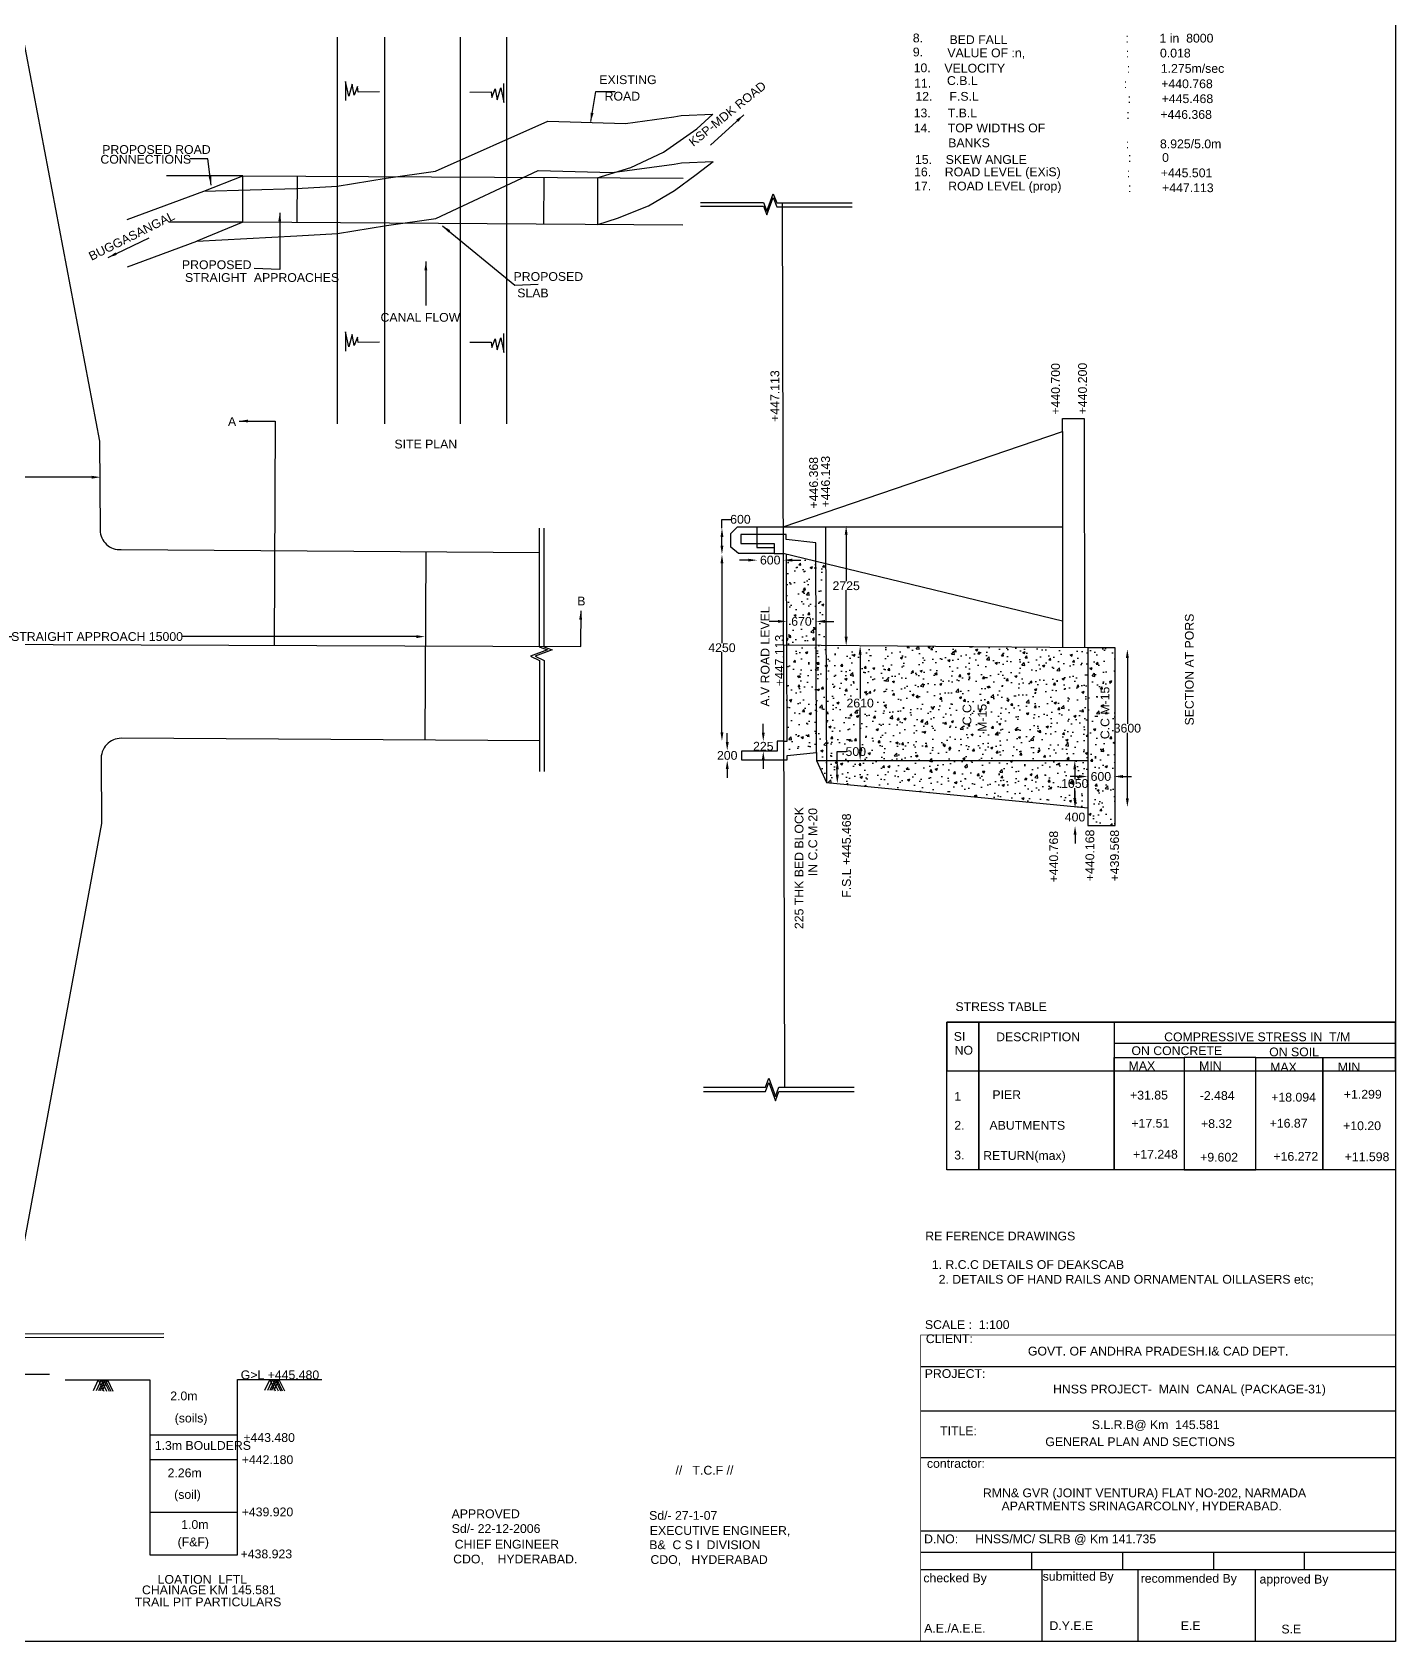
# Model space of a CAD drawing. Header units: inches. Extents: x -141464 to -54156, y -199535 to -140130.
# Drawn here: x -85198 to -54156, y -199535 to -162887 of the extents above; entities that cross this region are included whole.
import ezdxf

# ---------------------------------------------------------------- set-up
doc = ezdxf.new("R2010")
doc.units = ezdxf.units.IN
doc.header["$MEASUREMENT"] = 0
doc.styles.get("Standard").update_dxf_attribs({"font": 'arial.ttf'})
doc.dimstyles.new('ST100', dxfattribs={"dimtxt": 200, "dimasz": 200, "dimexe": 0, "dimexo": 300, "dimgap": 0.09, "dimtad": 0, "dimtih": 1, "dimtoh": 1, "dimdec": 0, "dimzin": 0, "dimdsep": 46, "dimtxsty": 'Standard', "dimcen": 0, "dimse1": 1, "dimse2": 1, "dimadec": 0, "dimazin": 0, "dimtfac": 1, "dimtdec": 0, "dimtofl": 0, "dimtmove": 0, "dimatfit": 3, "dimfxl": 2000, "dimtolj": 1, "dimtzin": 0, "dimarcsym": 0})

# ---------------------------------------------------------------- blocks, each defined once
blk = doc.blocks.new('*D75')
at = {"color": 0, "lineweight": -2, "transparency": 16777216}
for p, q in [((-88442, -173019), (-86440, -173019)), ((-83842, -173019), (-85843, -173019))]:
    blk.add_line(p, q, dxfattribs=at)
at = {"color": 0, "transparency": 16777216}
for points in [[(-88442, -172986), (-88442, -173052), (-88642, -173019)], [(-83842, -172986), (-83842, -173052), (-83642, -173019)]]:
    blk.add_solid(points, dxfattribs=at)
at = {"layer": 'Defpoints', "color": 0, "transparency": 16777216}
for p in [(-88642, -172983), (-83642, -172983), (-83642, -173019)]:
    blk.add_point(p, dxfattribs=at)
at = {"color": 0, "transparency": 16777216, "insert": (-86142, -173019), "char_height": 200, "attachment_point": 5}
blk.add_mtext('\\A1;5000', dxfattribs=at)
blk = doc.blocks.new('*D77')
at = {"color": 0, "lineweight": -2, "transparency": 16777216}
for p, q in [((-90988, -176648), (-85664, -176648)), ((-76454, -176648), (-81777, -176648))]:
    blk.add_line(p, q, dxfattribs=at)
at = {"color": 0, "transparency": 16777216}
for points in [[(-90988, -176615), (-90988, -176682), (-91188, -176648)], [(-76454, -176615), (-76454, -176682), (-76254, -176648)]]:
    blk.add_solid(points, dxfattribs=at)
at = {"layer": 'Defpoints', "color": 0, "transparency": 16777216}
for p in [(-91188, -176621), (-76254, -176621), (-76254, -176648)]:
    blk.add_point(p, dxfattribs=at)
at = {"color": 0, "transparency": 16777216, "insert": (-83721, -176648), "char_height": 200, "attachment_point": 5}
blk.add_mtext('\\A1;STRAIGHT APPROACH 15000', dxfattribs=at)
blk = doc.blocks.new('*D95')
at = {"color": 0, "lineweight": -2, "transparency": 16777216}
for p, q in [((-69376, -179046), (-69376, -178846)), ((-69376, -179662), (-69376, -179862))]:
    blk.add_line(p, q, dxfattribs=at)
at = {"color": 0, "transparency": 16777216}
for points in [[(-69409, -179046), (-69342, -179046), (-69376, -179246)], [(-69409, -179662), (-69342, -179662), (-69376, -179462)]]:
    blk.add_solid(points, dxfattribs=at)
at = {"layer": 'Defpoints', "color": 0, "transparency": 16777216}
for p in [(-69376, -179246), (-69374, -179246), (-69374, -179462)]:
    blk.add_point(p, dxfattribs=at)
at = {"color": 0, "transparency": 16777216, "insert": (-69376, -179354), "char_height": 200, "attachment_point": 5}
blk.add_mtext('\\A1;200', dxfattribs=at)
blk = doc.blocks.new('*D96')
at = {"color": 0, "lineweight": -2, "transparency": 16777216}
for p, q in [((-68555, -178833), (-68555, -178633)), ((-68555, -179458), (-68555, -179658))]:
    blk.add_line(p, q, dxfattribs=at)
at = {"color": 0, "transparency": 16777216}
for points in [[(-68588, -178833), (-68522, -178833), (-68555, -179033)], [(-68588, -179458), (-68522, -179458), (-68555, -179258)]]:
    blk.add_solid(points, dxfattribs=at)
at = {"layer": 'Defpoints', "color": 0, "transparency": 16777216}
for p in [(-68555, -179033), (-68546, -179033), (-68546, -179258)]:
    blk.add_point(p, dxfattribs=at)
at = {"color": 0, "transparency": 16777216, "insert": (-68555, -179146), "char_height": 200, "attachment_point": 5}
blk.add_mtext('\\A1;225', dxfattribs=at)
blk = doc.blocks.new('*D97')
at = {"color": 0, "lineweight": -2, "transparency": 16777216}
for p, q in [((-66870, -179467), (-66870, -179267)), ((-66870, -179267), (-66670, -179267)), ((-66870, -179792), (-66870, -179667))]:
    blk.add_line(p, q, dxfattribs=at)
at = {"color": 0, "transparency": 16777216}
for points in [[(-66903, -179667), (-66837, -179667), (-66870, -179467)], [(-66903, -179792), (-66837, -179792), (-66870, -179992)]]:
    blk.add_solid(points, dxfattribs=at)
at = {"layer": 'Defpoints', "color": 0, "transparency": 16777216}
for p in [(-66870, -179467), (-66863, -179467), (-66863, -179992)]:
    blk.add_point(p, dxfattribs=at)
at = {"color": 0, "transparency": 16777216, "insert": (-66449, -179267), "char_height": 200, "attachment_point": 5}
blk.add_mtext('\\A1;500', dxfattribs=at)
blk = doc.blocks.new('*D98')
at = {"color": 0, "lineweight": -2, "transparency": 16777216}
for p, q in [((-66350, -177057), (-66350, -178059)), ((-66350, -179267), (-66350, -178264))]:
    blk.add_line(p, q, dxfattribs=at)
at = {"color": 0, "transparency": 16777216}
for points in [[(-66384, -177057), (-66317, -177057), (-66350, -176857)], [(-66384, -179267), (-66317, -179267), (-66350, -179467)]]:
    blk.add_solid(points, dxfattribs=at)
at = {"layer": 'Defpoints', "color": 0, "transparency": 16777216}
for p in [(-66350, -176857), (-66272, -176857), (-66296, -179467)]:
    blk.add_point(p, dxfattribs=at)
at = {"color": 0, "transparency": 16777216, "insert": (-66350, -178162), "char_height": 200, "attachment_point": 5}
blk.add_mtext('\\A1;2610', dxfattribs=at)
blk = doc.blocks.new('*D99')
at = {"color": 0, "lineweight": -2, "transparency": 16777216}
for p, q in [((-69496, -174978), (-69496, -176800)), ((-69496, -178828), (-69496, -177005))]:
    blk.add_line(p, q, dxfattribs=at)
at = {"color": 0, "transparency": 16777216}
for points in [[(-69529, -174978), (-69463, -174978), (-69496, -174778)], [(-69529, -178828), (-69463, -178828), (-69496, -179028)]]:
    blk.add_solid(points, dxfattribs=at)
at = {"layer": 'Defpoints', "color": 0, "transparency": 16777216}
for p in [(-69496, -174778), (-69492, -174778), (-69492, -179028)]:
    blk.add_point(p, dxfattribs=at)
at = {"color": 0, "transparency": 16777216, "insert": (-69496, -176902), "char_height": 200, "attachment_point": 5}
blk.add_mtext('\\A1;4250', dxfattribs=at)
blk = doc.blocks.new('*D100')
at = {"color": 0, "lineweight": -2, "transparency": 16777216}
for p, q in [((-69496, -174178), (-69496, -173978)), ((-69496, -173978), (-69296, -173978)), ((-69496, -174578), (-69496, -174378))]:
    blk.add_line(p, q, dxfattribs=at)
at = {"color": 0, "transparency": 16777216}
for points in [[(-69529, -174378), (-69463, -174378), (-69496, -174178)], [(-69529, -174578), (-69463, -174578), (-69496, -174778)]]:
    blk.add_solid(points, dxfattribs=at)
at = {"layer": 'Defpoints', "color": 0, "transparency": 16777216}
for p in [(-69496, -174178), (-69492, -174178), (-69492, -174778)]:
    blk.add_point(p, dxfattribs=at)
at = {"color": 0, "transparency": 16777216, "insert": (-69075, -173978), "char_height": 200, "attachment_point": 5}
blk.add_mtext('\\A1;600', dxfattribs=at)
blk = doc.blocks.new('*D101')
at = {"color": 0, "lineweight": -2, "transparency": 16777216}
for p, q in [((-68897, -174907), (-69097, -174907)), ((-67897, -174907), (-67697, -174907))]:
    blk.add_line(p, q, dxfattribs=at)
at = {"color": 0, "transparency": 16777216}
for points in [[(-68897, -174874), (-68897, -174940), (-68697, -174907)], [(-67897, -174874), (-67897, -174940), (-68097, -174907)]]:
    blk.add_solid(points, dxfattribs=at)
at = {"layer": 'Defpoints', "color": 0, "transparency": 16777216}
for p in [(-68697, -174907), (-68097, -174907), (-68097, -174907)]:
    blk.add_point(p, dxfattribs=at)
at = {"color": 0, "transparency": 16777216, "insert": (-68397, -174907), "char_height": 200, "attachment_point": 5}
blk.add_mtext('\\A1;600', dxfattribs=at)
blk = doc.blocks.new('*D102')
at = {"color": 0, "lineweight": -2, "transparency": 16777216}
for p, q in [((-68221, -176302), (-68421, -176302)), ((-67151, -176302), (-66951, -176302))]:
    blk.add_line(p, q, dxfattribs=at)
at = {"color": 0, "transparency": 16777216}
for points in [[(-68221, -176269), (-68221, -176335), (-68021, -176302)], [(-67151, -176269), (-67151, -176335), (-67351, -176302)]]:
    blk.add_solid(points, dxfattribs=at)
at = {"layer": 'Defpoints', "color": 0, "transparency": 16777216}
for p in [(-68021, -176296), (-67351, -176296), (-67351, -176302)]:
    blk.add_point(p, dxfattribs=at)
at = {"color": 0, "transparency": 16777216, "insert": (-67686, -176302), "char_height": 200, "attachment_point": 5}
blk.add_mtext('\\A1;670', dxfattribs=at)
blk = doc.blocks.new('*D103')
at = {"color": 0, "lineweight": -2, "transparency": 16777216}
for p, q in [((-66668, -174328), (-66668, -175389)), ((-66668, -176653), (-66668, -175593))]:
    blk.add_line(p, q, dxfattribs=at)
at = {"color": 0, "transparency": 16777216}
for points in [[(-66702, -174328), (-66635, -174328), (-66668, -174128)], [(-66702, -176653), (-66635, -176653), (-66668, -176853)]]:
    blk.add_solid(points, dxfattribs=at)
at = {"layer": 'Defpoints', "color": 0, "transparency": 16777216}
for p in [(-66668, -174128), (-66645, -174128), (-66645, -176853)]:
    blk.add_point(p, dxfattribs=at)
at = {"color": 0, "transparency": 16777216, "insert": (-66668, -175491), "char_height": 200, "attachment_point": 5}
blk.add_mtext('\\A1;2725', dxfattribs=at)
blk = doc.blocks.new('*D104')
at = {"color": 0, "lineweight": -2, "transparency": 16777216}
for p, q in [((-61458, -180358), (-61458, -180158)), ((-61458, -181158), (-61458, -181358))]:
    blk.add_line(p, q, dxfattribs=at)
at = {"color": 0, "transparency": 16777216}
for points in [[(-61491, -180358), (-61424, -180358), (-61458, -180558)], [(-61491, -181158), (-61424, -181158), (-61458, -180958)]]:
    blk.add_solid(points, dxfattribs=at)
at = {"layer": 'Defpoints', "color": 0, "transparency": 16777216}
for p in [(-61462, -180558), (-61458, -180558), (-61462, -180958)]:
    blk.add_point(p, dxfattribs=at)
at = {"color": 0, "transparency": 16777216, "insert": (-61458, -180758), "char_height": 200, "attachment_point": 5}
blk.add_mtext('\\A1;400', dxfattribs=at)
blk = doc.blocks.new('*D105')
at = {"color": 0, "lineweight": -2, "transparency": 16777216}
for p, q in [((-61464, -179669), (-61464, -179892)), ((-61464, -180319), (-61464, -180097))]:
    blk.add_line(p, q, dxfattribs=at)
at = {"color": 0, "transparency": 16777216}
for points in [[(-61497, -179669), (-61431, -179669), (-61464, -179469)], [(-61497, -180319), (-61431, -180319), (-61464, -180519)]]:
    blk.add_solid(points, dxfattribs=at)
at = {"layer": 'Defpoints', "color": 0, "transparency": 16777216}
for p in [(-61464, -179469), (-61464, -179469), (-61464, -180519)]:
    blk.add_point(p, dxfattribs=at)
at = {"color": 0, "transparency": 16777216, "insert": (-61464, -179994), "char_height": 200, "attachment_point": 5}
blk.add_mtext('\\A1;1050', dxfattribs=at)
blk = doc.blocks.new('*D106')
at = {"color": 0, "lineweight": -2, "transparency": 16777216}
for p, q in [((-61370, -179833), (-61570, -179833)), ((-60370, -179833), (-60170, -179833))]:
    blk.add_line(p, q, dxfattribs=at)
at = {"color": 0, "transparency": 16777216}
for points in [[(-61370, -179800), (-61370, -179866), (-61170, -179833)], [(-60370, -179800), (-60370, -179866), (-60570, -179833)]]:
    blk.add_solid(points, dxfattribs=at)
at = {"layer": 'Defpoints', "color": 0, "transparency": 16777216}
for p in [(-61170, -179833), (-60570, -179833), (-60570, -179833)]:
    blk.add_point(p, dxfattribs=at)
at = {"color": 0, "transparency": 16777216, "insert": (-60870, -179833), "char_height": 200, "attachment_point": 5}
blk.add_mtext('\\A1;600', dxfattribs=at)
blk = doc.blocks.new('*D107')
at = {"color": 0, "lineweight": -2, "transparency": 16777216}
for p, q in [((-60267, -177134), (-60267, -178632)), ((-60267, -180334), (-60267, -178837))]:
    blk.add_line(p, q, dxfattribs=at)
at = {"color": 0, "transparency": 16777216}
for points in [[(-60300, -177134), (-60234, -177134), (-60267, -176934)], [(-60300, -180334), (-60234, -180334), (-60267, -180534)]]:
    blk.add_solid(points, dxfattribs=at)
at = {"layer": 'Defpoints', "color": 0, "transparency": 16777216}
for p in [(-60267, -176934), (-60267, -176934), (-60267, -180534)]:
    blk.add_point(p, dxfattribs=at)
at = {"color": 0, "transparency": 16777216, "insert": (-60267, -178734), "char_height": 200, "attachment_point": 5}
blk.add_mtext('\\A1;3600', dxfattribs=at)

msp = doc.modelspace()

# ---------------------------------------------------------------- hatches: boundary and pattern name
h = msp.add_hatch()
h.set_pattern_fill('AR-CONC', color=256, scale=75, style=0)
h.set_pattern_definition([(50, (0, 0), (537.9451, -47.0641), [56.25, -618.75]), (355, (0, 0), (-104.0635, 564.1441), [45, -495]), (100.4514, (44.83, -3.9), (433.882, 517.0797), [47.8051, -525.8566]), (46.1842, (0, 150), (800.4308, -124.1393), [84.375, -928.125]), (96.6356, (66.7, 139.66), (700.997, 730.5884), [71.7077, -788.7848]), (351.1842, (0, 150), (700.9965, 730.589), [67.5, -742.5]), (21, (75, 112.5), (447.6803, -301.9642), [56.25, -618.75]), (326, (75, 112.5), (182.4865, 543.8625), [45, -495]), (71.4514, (112.3, 87.34), (630.167, 241.8979), [47.8051, -525.8566]), (37.5, (0, 0), (9.1199, 249.67039), [0, -489, 0, -502.5, 0, -496.875]), (7.5, (0, 0), (197.30215, 295.8088), [0, -286.5, 0, -477.75, 0, -189.375]), (327.5, (-167.25, 0), (400.36683, -16.91615), [0, -187.5, 0, -585, 0, -776.25]), (317.5, (-242.25, 0), (437.3896, 75.07874), [0, -243.75, 0, -388.5, 0, -551.25])])
h.paths.add_polyline_path([(-68019.9, -176841), (-67352.7, -176847), (-67357.6, -174938.3), (-68024.6, -174776.7)])
h.paths.add_polyline_path([(-67352.7, -176847), (-67128.5, -176849), (-67136.8, -174991.8), (-67357.6, -174938.3)])
h.paths.add_polyline_path([(-67352.7, -176847), (-68019.9, -176841), (-68014.8, -179027.5), (-68093.8, -179027.5), (-68092.7, -179454.9), (-68007.7, -179454.9), (-68007.7, -179352.2), (-67346.5, -179286.6)])
h.paths.add_polyline_path([(-67128.5, -176849), (-67352.7, -176847), (-67346.5, -179286.6), (-67346.5, -179466.5), (-67116.9, -179466.5)])
h.paths.add_polyline_path([(-67116.9, -179466.5), (-67346.5, -179466.5), (-67114.7, -179967.3)])
h.paths.add_polyline_path([(-61169.9, -180546.3), (-61169.9, -179466.5), (-67116.9, -179466.5), (-67114.7, -179967.3)])
h.paths.add_polyline_path([(-61169.9, -179466.5), (-61169.9, -176902.8), (-67128.5, -176849), (-67116.9, -179466.5)])
h.paths.add_polyline_path([(-61169.9, -180945.9), (-60545.9, -180945), (-60546, -176902.8), (-61169.9, -176902.8)])
h.paths.add_polyline_path([(-63417.5, -178865.6), (-63417.5, -178126.9), (-63723.9, -178126.9), (-63723.9, -178865.6)], flags=24)
h.paths.add_polyline_path([(-63762.9, -178719.2), (-63762.9, -178134.6), (-64073.1, -178134.6), (-64073.1, -178719.2)], flags=24)
h.paths.add_polyline_path([(-60621.3, -179112.7), (-60621.3, -177736.3), (-60931.6, -177736.3), (-60931.6, -179112.7)], flags=24)

# ---------------------------------------------------------------- linework, layer by layer
at = {"const_width": 15}
for points in [[(-141456, -140137.1), (-54163.8, -140137.1), (-54163.8, -199527.1), (-141456, -199527.1)], [(-64971.2, -192546.7), (-54163.8, -192546.7), (-54163.8, -199527.1), (-64971.2, -199527.1)]]:
    msp.add_lwpolyline(points, close=True, dxfattribs=at)
for points in [[(-141456, -140137.1), (-54163.8, -140137.1), (-54163.8, -199527.1), (-141456, -199527.1)], [(-64378, -185425), (-54163.8, -185425), (-54163.8, -188785.5), (-64378, -188785.5)], [(-64378, -186533), (-54163.8, -186533), (-54163.8, -185425), (-64378, -185425)], [(-64378, -185425), (-63649, -185425), (-63649, -188785.5), (-64378, -188785.5)], [(-63649, -185425), (-60564.5, -185425), (-60564.5, -188785.5), (-63649, -188785.5)], [(-60564.5, -186232.5), (-58972, -186232.5), (-58972, -188785.5), (-60564.5, -188785.5)], [(-58972, -188785.5), (-57340.5, -188785.5), (-57340.5, -186232.5), (-58972, -186232.5)], [(-57340.5, -186232.5), (-55818, -186232.5), (-55818, -188785.5), (-57340.5, -188785.5)], [(-55818, -186232.5), (-54163.8, -186232.5), (-54163.8, -188785.5), (-55818, -188785.5)]]:
    msp.add_lwpolyline(points, close=True)
for points in [[(-86428.9, -155875.8), (-86428.9, -157667.4), (-83666.7, -172196.6), (-83650.2, -174224, 0.4307531), (-83173.4, -174667.5), (-73644.8, -174736)], [(-73630.5, -179024.8), (-83166.7, -178964, 0.4363214), (-83627.3, -179454.2), (-83620.5, -180905.1), (-85769.8, -192519.6)]]:
    msp.add_lwpolyline(points, format="xyb")
for points in [[(-78254.4, -162997.7), (-78254.4, -171803.4)], [(-77181, -162997.7), (-77181, -171803.4)], [(-75458.9, -162997.7), (-75458.9, -171803.4)], [(-74400.6, -162997.7), (-74400.6, -171803.4)], [(-77291.5, -164244), (-77776, -164250), (-77794, -164125), (-77870, -164320), (-77915, -164069.5), (-77993.5, -164343.5), (-78063.5, -164009), (-78063.5, -164444.5)], [(-75234, -164252.7), (-74749.5, -164246.7), (-74731.5, -164371.7), (-74655.5, -164176.7), (-74610.5, -164427.2), (-74532, -164153.2), (-74462, -164487.7), (-74462, -164052.2)], [(-83039.2, -167150.9), (-81289.4, -166505.6), (-79183.4, -166442.4), (-78252.8, -166389.1), (-77143.2, -166209.3), (-76018.8, -166050.7), (-73463.1, -164913.5), (-71691.5, -164961.8), (-70594, -164813.4), (-70425.7, -164781.3), (-69703.9, -164751.2)], [(-72336.7, -166201.7), (-71572.4, -165964.6), (-70825.7, -165617.9), (-70069.2, -165090.2), (-69703.9, -164751.2)], [(-83031.7, -168231.2), (-81451.2, -167648.3), (-79176, -167522.6), (-78245.4, -167469.4), (-77135.7, -167289.6), (-76011.4, -167131), (-73677.7, -166039.2), (-71991.5, -166083.6), (-70586.6, -165893.7), (-70418.3, -165861.6), (-69696.5, -165831.5)], [(-72323.9, -167267.9), (-71870, -167124), (-71169.5, -166843), (-70572.6, -166493.1), (-70084.2, -166128.3), (-69696.5, -165831.5)], [(-80402.8, -166159.1), (-82137.6, -166159.1)], [(-81289.4, -166505.6), (-80402.8, -166159.1), (-70376.7, -166212.1)], [(-80402.5, -167210.1), (-80402.8, -166159.1)], [(-79168.5, -166165.6), (-79176, -167218.9)], [(-73547.7, -166195.3), (-73555.3, -167259.1)], [(-72323.9, -167267.9), (-72318.2, -166201.8)], [(-69983, -166762.9), (-68551.6, -166762.9), (-68476.8, -166960.4), (-68329.9, -166565.5), (-68244.5, -166773.6), (-66529.1, -166773.6)], [(-69983, -166851), (-68551.6, -166851), (-68476.8, -167048.4), (-68329.9, -166653.5), (-68244.5, -166861.7), (-66529.1, -166861.7)], [(-68125, -166773.6), (-68073.8, -186906.9)], [(-80402.5, -167210.1), (-82086.1, -167210.1)], [(-70386.5, -167281.8), (-80402.5, -167210.1), (-81451.2, -167648.3)], [(-77291.5, -169947.5), (-77776, -169953.5), (-77794, -169828.5), (-77870, -170023.5), (-77915, -169773), (-77993.5, -170047), (-78063.5, -169712.5), (-78063.5, -170148)], [(-75234, -169947.5), (-74749.5, -169941.5), (-74731.5, -170066.5), (-74655.5, -169871.5), (-74610.5, -170122), (-74532, -169848), (-74462, -170182.5), (-74462, -169747)], [(-68106.2, -174147.3), (-61746.4, -171981.3), (-61746.4, -171679.4), (-61250.1, -171679.4), (-61239.3, -176902.2)], [(-61746.4, -171981.3), (-61740.5, -176897.6)], [(-73654, -174179.5), (-73654, -176884), (-73467.5, -176946), (-73853, -177091.5), (-73646.5, -177190), (-73646.5, -179716)], [(-73550.5, -174179.5), (-73550.5, -176884), (-73364, -176946), (-73749.5, -177091.5), (-73543, -177190), (-73543, -179716)], [(-68311.1, -174757.8), (-69117.7, -174757.8), (-69290.7, -174610), (-69290.7, -174303.3), (-69145.6, -174150), (-68106.2, -174147.3)], [(-68093.8, -179027.5), (-68240.7, -179027.5), (-68240.7, -179258.5), (-69048.1, -179258.5), (-69048.1, -179457.3), (-68092.7, -179454.9), (-68007.7, -179454.9), (-68007.7, -179352.2), (-67346.5, -179286.6), (-67358.7, -174515.3), (-68031.3, -174440), (-68034.1, -174325.7), (-69064.6, -174325.7), (-69064.6, -174526.4), (-68311.1, -174526.4), (-68311.1, -174757.8), (-68104.7, -174757.3)], [(-68700.8, -174148.8), (-68700.8, -174619.7), (-68311.1, -174619.7)], [(-68106.2, -174147.3), (-61725.3, -174147.3)], [(-67140.6, -174147.3), (-67114.7, -179967.3)], [(-76233.3, -174717.4), (-76260.7, -179008)], [(-61741.2, -176299.2), (-68104.7, -174757.3)], [(-68093.8, -179027.5), (-68014.8, -179027.5), (-68024.6, -174776.7)], [(-137897.7, -176943.7), (-113794.4, -176849.7), (-90739.2, -176804.9), (-72705.6, -176875.1)], [(-60545.9, -180945), (-60546, -176902.8), (-61169.9, -176902.8), (-68099.4, -176840.2)], [(-61169.9, -176902.8), (-61169.9, -180945.9), (-60546, -180945)], [(-67346.5, -179286.6), (-67346.5, -179466.5), (-61169.9, -179466.5)], [(-67346.5, -179466.5), (-67114.7, -179967.3), (-61169.9, -180546.3)], [(-60564.5, -185905.5), (-54163.8, -185905.5)], [(-69919.4, -186904.5), (-68501.3, -186904.5), (-68425.8, -186702.5), (-68277.6, -187120.7), (-68200, -186906.9), (-66486.8, -186906.9)], [(-69919.4, -187001.8), (-68501.3, -187001.8), (-68425.8, -186799.8), (-68277.6, -187218), (-68200, -187004.2), (-66486.8, -187004.2)], [(-129304.1, -192593.6), (-104282, -192515.8), (-104141.1, -192826.2), (-103900.9, -192179.8), (-103769.6, -192525.4), (-82201.5, -192518.4)], [(-129304.1, -192677.2), (-104282, -192599.5), (-104141.1, -192909.9), (-103900.9, -192263.5), (-103769.6, -192609.1), (-82201.5, -192602.1)], [(-90646, -193450.5), (-88720.5, -193450.5), (-88720.5, -197434.5), (-86725.5, -197434.5), (-86725.5, -193444.5), (-84806.5, -193444.5)], [(-64971.2, -193270), (-54163.8, -193270)], [(-84446.5, -193570), (-82521, -193570), (-82521, -197554), (-80526, -197554), (-80526, -193564), (-78607, -193564)], [(-83692.5, -193570), (-83809.3, -193820.7)], [(-83626.7, -193570), (-83743.5, -193820.7)], [(-83692.5, -193570), (-83568.3, -193824.9)], [(-83571.6, -193570), (-83688.4, -193820.7)], [(-83533.2, -193570), (-83650, -193820.7)], [(-83626.7, -193570), (-83502.5, -193824.9)], [(-83484.6, -193570), (-83601.4, -193820.7)], [(-83571.6, -193570), (-83447.3, -193824.9)], [(-83533.2, -193570), (-83408.9, -193824.9)], [(-83484.6, -193570), (-83360.3, -193824.9)], [(-79789.9, -193564), (-79906.7, -193814.7)], [(-79724.1, -193564), (-79840.9, -193814.7)], [(-79789.9, -193564), (-79665.6, -193818.9)], [(-79669, -193564), (-79785.8, -193814.7)], [(-79630.6, -193564), (-79747.4, -193814.7)], [(-79724.1, -193564), (-79599.9, -193818.9)], [(-79582, -193564), (-79698.8, -193814.7)], [(-79669, -193564), (-79544.7, -193818.9)], [(-79630.6, -193564), (-79506.3, -193818.9)], [(-79582, -193564), (-79457.7, -193818.9)], [(-64971.2, -194279.5), (-54163.8, -194279.5)], [(-82521, -194818.5), (-80526, -194818.5)], [(-82521, -195385.5), (-80526, -195385.5)], [(-64971.2, -195341.5), (-54163.8, -195341.5)], [(-82521, -196581.5), (-80526, -196581.5)], [(-64971.2, -197005), (-54163.8, -197005)], [(-64971.2, -197496), (-54163.8, -197496)], [(-62448, -197496), (-62448, -197891.5)], [(-60380.5, -197496), (-60380.5, -197891.5)], [(-58309.5, -197496), (-58309.5, -197891.5)], [(-56245.5, -197496), (-56245.5, -197891.5)], [(-64971.2, -197891.5), (-54163.8, -197891.5)], [(-62214, -197891.5), (-62214, -199527.1)], [(-60031.5, -197891.5), (-60031.5, -199527.1)], [(-57361.5, -197891.5), (-57361.5, -199527.1)]]:
    msp.add_lwpolyline(points)

# ---------------------------------------------------------------- texts
for s, p in [('   8.', (-65384, -163117.8)), ('  BED FALL', (-64470.7, -163156.6)), ('    :         1 in  8000', (-60621.3, -163122.6)), ('   9.                        ', (-65384, -163438)), ('   VALUE OF :n,', (-64597, -163457.4)), ('    :         0.018', (-60611.6, -163462.3)), ('   10.', (-65364.5, -163797.1)), ('    VELOCITY', (-64742.7, -163806.8)), ('    :         1.275m/sec', (-60592.2, -163811.7)), ('   EXISTING', (-72520.2, -164068.4)), ('   11. ', (-65354.8, -164146.4)), (' C.B.L', (-64451.3, -164088.2)), ('    :          +440.768', (-60660.2, -164161)), ('  ROAD', (-72321.6, -164443.1)), ('   12.     F.S.L', (-65325.7, -164447.3)), ('    :         +445.468', (-60572.7, -164500.7)), ('   13.     T.B.L', (-65364.5, -164825.8)), ('    :         +446.368', (-60601.9, -164859.8)), ('   14.     TOP WIDTHS OF  ', (-65364.6, -165167.1)), (' PROPOSED ROAD', (-83681, -165658.2)), ('   BANKS', (-64577.6, -165506.8)), ('    :         8.925/5.0m', (-60611.6, -165529.4)), ('     :         0', (-60640.8, -165839.9)), (' CONNECTIONS', (-83722.6, -165880.3)), ('   16.    ROAD LEVEL (EXiS)     ', (-65354.9, -166167.5)), ('   15.    SKEW ANGLE', (-65335.4, -165885.2)), ('     :         +445.501', (-60669.9, -166189.3)), ('   17.     ROAD LEVEL (prop)', (-65355.2, -166490.4)), ('    :         +447.113', (-60563, -166528.9)), ('  PROPOSED', (-81944.2, -168281.2)), ('  STRAIGHT  APPROACHES', (-81874.7, -168572.7)), (' PROPOSED', (-74317, -168549.4)), (' SLAB', (-74233.6, -168924.1)), (' CANAL FLOW', (-77345.9, -169479.2)), ('A', (-80741, -171852.5)), (' SITE PLAN', (-77029.3, -172364.1)), ('B', (-72790, -175938)), ('   STRESS TABLE', (-64413.5, -185173.1)), ('   SI', (-64451.7, -185851)), ('   DESCRIPTION', (-63486.2, -185860.6)), ('   COMPRESSIVE STRESS IN  T/M', (-59662.6, -185860.6)), ('    NO', (-64509.1, -186166.1)), ('    ON CONCRETE', (-60484.7, -186175.7)), ('   ON SOIL', (-57271.1, -186204.2)), ('      MAX', (-60704.5, -186519.4)), ('      MIN', (-59098.6, -186519.4)), ('      MAX', (-57481.4, -186547.9)), ('      MIN ', (-55942.4, -186547.9)), ('     1', (-64595.1, -187216.5)), ('   PIER', (-63572.3, -187178.3)), (' +31.85', (-60283.9, -187187.8)), ('  -2.484', (-58773.6, -187197.4)), ('  +18.094', (-57146.8, -187235.4)), (' +1.299', (-55416.6, -187168.5)), ('   +17.51', (-60408.2, -187827.6)), ('  +8.32', (-58744.9, -187837.1)), ('    +16.87', (-57338, -187827.4)), ('     2.', (-64595.1, -187875.3)), ('   ABUTMENTS', (-63639.2, -187875.3)), ('    +10.20', (-55665.2, -187884.7)), ('    3.', (-64518.6, -188553.3)), ('    RETURN(max)', (-63859, -188562.8)), ('    +17.248', (-60446.4, -188534.2)), (' +9.602', (-58687.6, -188601)), ('    +16.272', (-57252, -188581.7)), (' +11.598  ', (-55397.5, -188591.3)), (' RE FERENCE DRAWINGS', (-64945.6, -190395.3)), (' 1. R.C.C DETAILS OF DEAKSCAB        ', (-64796.5, -191045.9)), (' 2. DETAILS OF HAND RAILS AND ORNAMENTAL OILLASERS etc;', (-64641.1, -191380.9)), ('    SCALE :  1:100', (-65185.9, -192412.9)), ('    CLIENT:', (-65165.3, -192733.8)), ('   GOVT. OF ANDHRA PRADESH.I& CAD DEPT.', (-62763.6, -193015.9)), ('       G>L +445.480', (-80994, -193556.5)), ('   PROJECT:', (-65112.4, -193527.3)), ('          2.0m', (-82831.6, -194036.4)), ('    HNSS PROJECT-  MAIN  CANAL (PACKAGE-31)', (-62269.1, -193880)), ('           (soils)', (-82807.5, -194540.2)), ('    S.L.R.B@ Km  145.581', (-61386.1, -194691.2)), ('     1.3m BOuLDERS', (-82795.5, -195164.1)), ('       +443.480', (-80934, -194984.1)), ('     TITLE:', (-64918.1, -194832.2)), ('    GENERAL PLAN AND SECTIONS', (-62445.7, -195079.1)), ('       +442.180', (-80970, -195488)), ('          2.26m', (-82891.6, -195787.9)), ('  //   T.C.F //', (-70709.8, -195728)), ('     contractor:', (-65218.3, -195572.9)), ('   RMN& GVR (JOINT VENTURA) FLAT NO-202, NARMADA', (-63787.8, -196243)), ('           (soil)', (-82819.5, -196279.7)), ('   APARTMENTS SRINAGARCOLNY, HYDERABAD.', (-63364, -196542.7)), ('              1.0m', (-82891.6, -196963.5)), ('       +439.920', (-80971.9, -196677.6)), ('   APPROVED', (-75882.6, -196719.7)), ('    Sd/- 27-1-07', (-71464.4, -196757)), ('          (F&F)', (-82663.4, -197359.4)), ('    Sd/- 22-12-2006', (-75957.6, -197056.8)), ('    EXECUTIVE ENGINEER,', (-71448.6, -197100.5)), ('       D.NO:     HNSS/MC/ SLRB @ Km 141.735', (-65438.1, -197291.3)), (' +438.923', (-80531.2, -197633.8)), ('      CHIEF ENGINEER', (-76045.1, -197412.7)), ('    B&  C S I  DIVISION', (-71461.1, -197425.1)), ('       CDO,    HYDERABAD.', (-76157.6, -197749.8)), ('     CDO,   HYDERABAD', (-71511.1, -197762.2)), (' CHAINAGE KM 145.581', (-82776.1, -198452.3)), (' LOATION  LFTL ', (-82418.9, -198213)), ('    checked By', (-65220.9, -198179.9)), ('    submitted By', (-62505.6, -198143.8)), ('    recommended By', (-60274.5, -198190)), (' approved By', (-57336.2, -198207.5)), (' TRAIL PIT PARTICULARS', (-82941.6, -198726.4)), ('    A.E./A.E.E.', (-65203, -199325.7)), ('      D.Y.E.E', (-62505.6, -199267.6)), ('         E.E', (-59750.1, -199267.6)), ('      S.E', (-57226, -199344.3))]:
    msp.add_text(s, height=200).set_placement(p)
for s, rotation, p in [(' KSP-MDK ROAD', 38.95969, (-70208, -165548.5)), (' BUGGASANGAL', 26.53944, (-83916.4, -168127.9)), (' +447.113', 90, (-68191.3, -171835.5)), (' +440.700', 90, (-61802.2, -171671.4)), (' +440.200', 90, (-61188.4, -171664.4)), (' +446.368', 90, (-67310.1, -173807.8)), (' +446.143', 90, (-67037.7, -173784)), (' A.V ROAD LEVEL', 90, (-68413.7, -178319.7)), (' SECTION AT PORS', 90, (-58756.3, -178749)), (' +447.113', 90, (-68086.4, -177855)), (' C.C M-15', 90, (-60676.5, -179061)), ('C.C', 90, (-63818, -178667.5)), ('M-15', 90, (-63472, -178814.5)), (' 225 THK BED BLOCK', 90, (-67641, -183384.6)), (' IN C.C M-20', 90, (-67327.9, -182180)), (' F.S.L +445.468', 90, (-66561.5, -182671.6)), (' +440.768', 90, (-61844.8, -182321.7)), (' +440.168', 90, (-61021.3, -182293.2)), (' +439.568', 90, (-60457.9, -182299.5))]:
    msp.add_text(s, height=200, rotation=rotation).set_placement(p)

# ---------------------------------------------------------------- dimensions: what is measured, and where the dimension line sits
for base, p1, p2, picture, middle in [((-83641.5, -173019), (-88641.5, -172983), (-83641.5, -172983), '*D75', (-86141.5, -173019)), ((-68097, -174907), (-68697, -174907), (-68097, -174907), '*D101', (-68397, -174907)), ((-67351.1, -176302), (-68021.1, -176296), (-67351.1, -176296), '*D102', (-67686.1, -176302)), ((-60569.9, -179833), (-61169.9, -179833), (-60569.9, -179833), '*D106', (-60869.9, -179833))]:
    dim = msp.add_linear_dim(base=base, p1=p1, p2=p2, dimstyle='ST100')
    dim.commit()
    dim.dimension.update_dxf_attribs({"geometry": picture, "text_midpoint": middle})
for base, p1, p2, picture, middle in [((-69496, -174177.5), (-69492, -174777.5), (-69492, -174177.5), '*D100', (-69074.8, -173977.5)), ((-66668.5, -174128.4), (-66645.3, -176853.4), (-66645.3, -174128.4), '*D103', (-66668.5, -175490.9)), ((-69496, -174777.5), (-69492, -179027.5), (-69492, -174777.5), '*D99', (-69496, -176902.5)), ((-66350.4, -176856.7), (-66296, -179466.5), (-66272.4, -176856.7), '*D98', (-66350.4, -178161.6)), ((-60267, -176934.5), (-60267, -180534.5), (-60267, -176934.5), '*D107', (-60267, -178734.5)), ((-68555, -179033.5), (-68545.5, -179258.5), (-68545.5, -179033.5), '*D96', (-68555, -179146)), ((-61464.1, -179469.4), (-61464.1, -180519.4), (-61464.1, -179469.4), '*D105', (-61464.1, -179994.4)), ((-61457.6, -180558), (-61461.5, -180958), (-61461.5, -180558), '*D104', (-61457.6, -180758))]:
    dim = msp.add_linear_dim(base=base, p1=p1, p2=p2, angle=90, dimstyle='ST100')
    dim.commit()
    dim.dimension.update_dxf_attribs({"geometry": picture, "text_midpoint": middle})
dim = msp.add_linear_dim(base=(-76254, -176648.5), p1=(-91187.8, -176621.3), p2=(-76254, -176621.3), text='STRAIGHT APPROACH 15000', dimstyle='ST100')
dim.commit()
dim.dimension.update_dxf_attribs({"geometry": '*D77', "text_midpoint": (-83720.9, -176648.5)})
for base, p1, p2, text, picture, middle in [((-69375.5, -179246), (-69373.5, -179462.5), (-69373.5, -179246), '200', '*D95', (-69375.5, -179354.2)), ((-66870.1, -179466.5), (-66862.7, -179991.8), (-66862.7, -179466.5), '500', '*D97', (-66449.4, -179266.5))]:
    dim = msp.add_linear_dim(base=base, p1=p1, p2=p2, angle=90, text=text, dimstyle='ST100')
    dim.commit()
    dim.dimension.update_dxf_attribs({"geometry": picture, "text_midpoint": middle})

# ---------------------------------------------------------------- leaders
for points in [[(-72484.1, -164920), (-72365, -164235.5), (-71928.8, -164235.5)], [(-69001.5, -164769.1), (-69755, -165460.1)], [(-81125.7, -166367.7), (-81199, -165770.3), (-81610.9, -165770.3)], [(-79562.1, -166995.8), (-79562.1, -168292.3), (-80143.3, -168264.1)], [(-75858.2, -167293.2), (-74208, -168643.9), (-73680.8, -168621)], [(-83465.8, -168015.2), (-82535, -167571.3)], [(-76237, -168109.5), (-76237, -169112)], [(-80482.5, -171740.5), (-79668.5, -171740.5), (-79688.4, -176847.9)], [(-72711, -176061.5), (-72714.2, -176875.1)]]:
    msp.add_leader(points, dimstyle='ST100', override={"dimgap": 0.09, "dimtad": 0})

doc.saveas('drawing.dxf')
